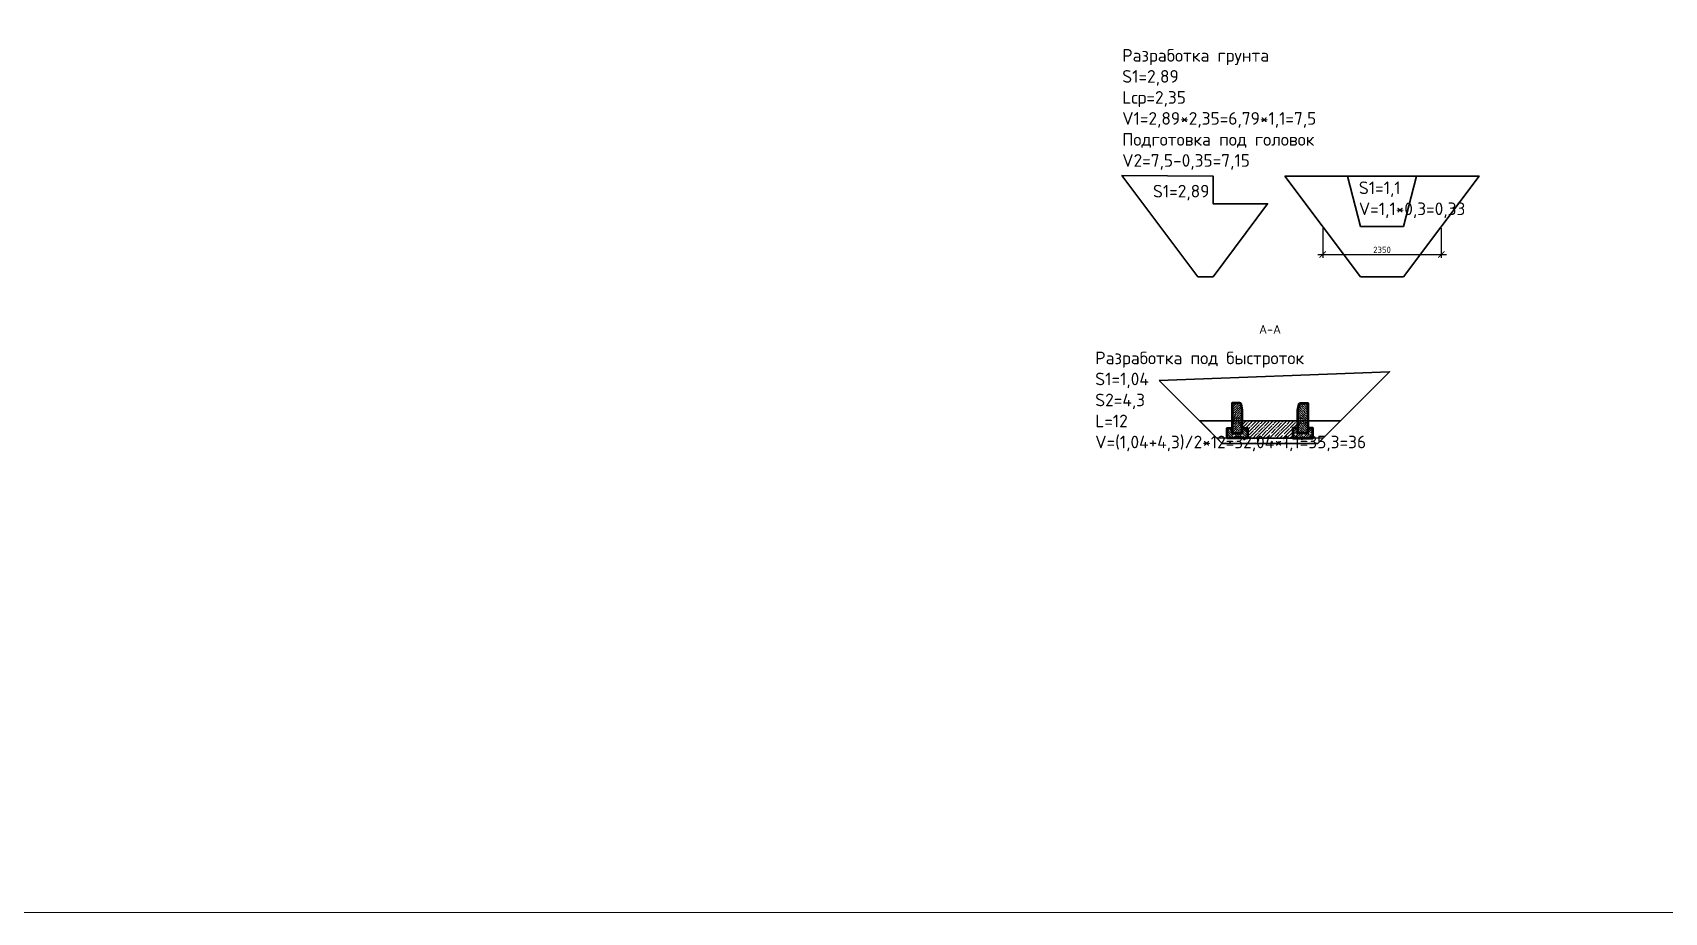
# Model space of a CAD drawing. Header units: millimetres. Extents: x -3202496 to 4385296, y -544754 to -321270.
# Drawn here: x 593660 to 626001, y -426019 to -408570 of the extents above; entities that cross this region are included whole.
import ezdxf

# ---------------------------------------------------------------- set-up
doc = ezdxf.new("R2010")
doc.units = ezdxf.units.MM
doc.header["$PDSIZE"] = 1
doc.layers.get('0').update_dxf_attribs({"lineweight": 0})
doc.layers.get('Defpoints').update_dxf_attribs({"color": 3})
for name, color, linetype, lineweight in [('ГП_искусств сооруж-я_второстепенные', 7, 'Continuous', 25), ('ГП_искусств сооруж-я_основная конструкция', 7, 'Continuous', 50), ('ГП_искусств сооруж-я_основная конструкция 0.3мм', 7, 'Continuous', 30), ('ГП_искусств сооруж-я_текст', 7, 'Continuous', 18), ('ГП_искусств сооруж-я_штриховка', 7, 'Continuous', 9), ('ГП_Расстояние от зд до сетей', 7, 'Continuous', 0)]:
    doc.layers.add(name, color=color, linetype=linetype, lineweight=lineweight)
doc.layers.add('помощь', color=1, linetype='Continuous', lineweight=0, plot=False)
doc.styles.add('ISOCPEUR', font='isocpeur.ttf')
doc.dimstyles.new('SPDS-ISOCUP', dxfattribs={"dimscale": 10, "dimtxt": 2.5, "dimasz": 2.5, "dimexe": 1.25, "dimexo": 0.625, "dimtad": 1, "dimdec": 0, "dimrnd": 0.001, "dimtxsty": 'ISOCPEUR', "dimblk": 'ARCHTICK', "dimcen": 2.5, "dimdle": 2, "dimadec": 0, "dimazin": 2, "dimtfac": 0.75, "dimtdec": 0, "dimtmove": 1, "dimatfit": 3, "dimfxl": 1, "dimtolj": 1, "dimarcsym": 1})

# ---------------------------------------------------------------- blocks, each defined once
blk = doc.blocks.new('11321')
at = {"layer": 'ГП_искусств сооруж-я_штриховка'}
h = blk.add_hatch(dxfattribs=at)
h.set_pattern_fill('ANSI36', color=256, scale=10, angle=90, style=0)
edge = h.paths.add_edge_path()
edge.add_line((-100, 550), (-75, 676))
edge.add_arc((-45, 670), 30, 90, 168.6901, ccw=False)
edge.add_line((-45, 700), (100, 700))
edge.add_line((100, 700), (100, 670))
edge.add_line((100, 670), (100, 550))
edge.add_line((100, 550), (100, 100))
edge.add_line((100, 100), (-100, 100))
edge.add_line((-100, 100), (-100, 550))
h = blk.add_hatch(dxfattribs=at)
h.set_pattern_fill('ANSI35', color=256, scale=10, style=0)
h.set_pattern_definition([(45, (-173910.785, -119788.98), (-44.90128, 44.90128), []), (45, (-173865.883, -119788.98), (-44.90128, 44.90128), [79.375, -15.875, 0, -15.875])])
h.paths.add_polyline_path([(200, 0), (200, 100), (200, 200), (100, 200), (100, 100), (-100, 100), (-100, 200), (-200, 200), (-200, 100), (-200, 0), (-100, 0), (100, 0)])
at = {"layer": 'ГП_искусств сооруж-я_основная конструкция', "ltscale": 10}
blk.add_lwpolyline([(-100, 550), (-75, 676, -0.357511), (-45, 700), (100, 700), (100, 670), (100, 550), (100, 100), (-100, 100)], format="xyb", close=True, dxfattribs=at)
blk.add_lwpolyline([(-100, 100), (-100, 200), (-200, 200), (-200, 100), (-200, 0), (-100, 0), (100, 0), (200, 0), (200, 100), (200, 200), (100, 200), (100, 100), (-100, 100)], close=True, dxfattribs=at)
at = {"layer": 'помощь', "ltscale": 10}
for points in [[(100, 400), (-100, 400)], [(100, 300), (-100, 300)]]:
    blk.add_lwpolyline(points, dxfattribs=at)
blk = doc.blocks.new('_ArchTick')
at = {"color": 0, "linetype": 'ByBlock', "lineweight": 30, "const_width": 0.15}
blk.add_lwpolyline([(-0.5, -0.5), (0.5, 0.5)], dxfattribs=at)
blk = doc.blocks.new('*D108')
at = {"layer": 'Defpoints', "color": 0, "ltscale": 10, "transparency": 16777216}
for p in [(619230, -412415), (621580, -412415), (621580, -412972)]:
    blk.add_point(p, dxfattribs=at)
at = {"layer": 'ГП_Расстояние от зд до сетей', "color": 0, "lineweight": -2, "ltscale": 10, "transparency": 16777216}
for p, q in [((619230, -412446), (619230, -413034)), ((621580, -412446), (621580, -413034)), ((619130, -412972), (621680, -412972))]:
    blk.add_line(p, q, dxfattribs=at)
at = {"layer": 'ГП_Расстояние от зд до сетей', "color": 0, "lineweight": -2, "ltscale": 10, "transparency": 16777216, "xscale": 125, "yscale": 125, "zscale": 125, "rotation": 180}
blk.add_blockref('_ArchTick', (619230, -412972), dxfattribs=at)
at = {"layer": 'ГП_Расстояние от зд до сетей', "color": 0, "lineweight": -2, "ltscale": 10, "transparency": 16777216, "xscale": 125, "yscale": 125, "zscale": 125}
blk.add_blockref('_ArchTick', (621580, -412972), dxfattribs=at)
at = {"layer": 'ГП_Расстояние от зд до сетей', "color": 0, "lineweight": 30, "ltscale": 10, "transparency": 16777216, "insert": (620405, -412878), "char_height": 125, "attachment_point": 5, "style": 'ISOCPEUR'}
blk.add_mtext('\\A1;2350', dxfattribs=at)

msp = doc.modelspace()

# ---------------------------------------------------------------- hatches: boundary and pattern name
at = {"layer": 'ГП_искусств сооруж-я_штриховка', "ltscale": 50}
h = msp.add_hatch(dxfattribs=at)
h.set_pattern_fill('ANSI35', color=256, scale=15)
h.set_pattern_definition([(45, (-1315747.5, 961290.36), (-67.351921, 67.351921), []), (45, (-1315680.15, 961290.36), (-67.351921, 67.351921), [119.0625, -23.8125, 0, -23.8125])])
h.paths.add_polyline_path([(618735.79, -416271.62), (617635.79, -416271.62), (617635.79, -416416.62), (617735.79, -416416.62), (617735.79, -416616.62), (618635.79, -416616.62), (618635.79, -416416.62), (618735.79, -416416.62)])
at = {"layer": 'ГП_искусств сооруж-я_штриховка', "ltscale": 10}
h = msp.add_hatch(dxfattribs=at)
h.set_pattern_fill('AR-CONC', color=256, scale=1.5)
h.set_pattern_definition([(50, (617115.8, -416596.62), (273.277, -23.909), [28.575, -314.325]), (355, (617115.8, -416596.62), (-52.865, 286.585), [22.86, -251.46]), (100.451, (617138.56, -416598.6), (220.412, 262.677), [24.285, -267.135]), (46.184, (617115.8, -416520.42), (406.62, -63.063), [42.86, -471.49]), (96.636, (617149.68, -416525.67), (356.106, 371.14), [36.43, -400.7]), (351.184, (617115.8, -416520.4), (356.11, 371.14), [34.29, -377.19]), (21, (617153.9, -416539.47), (227.422, -153.398), [28.575, -314.325]), (326, (617153.9, -416539.47), (92.703, 276.282), [22.86, -251.46]), (71.451, (617172.84, -416552.25), (320.125, 122.884), [24.285, -267.135]), (37.5, (617115.79, -416596.62), (4.633, 126.8326), [0, -248.412, 0, -255.27, 0, -252.4125]), (7.5, (617115.79, -416596.62), (100.2295, 150.271), [0, -145.542, 0, -242.697, 0, -96.2025]), (327.5, (617030.83, -416596.62), (203.386, -8.593), [0, -95.25, 0, -297.18, 0, -394.335]), (317.5, (616992.73, -416596.62), (222.194, 38.14), [0, -123.825, 0, -197.358, 0, -280.035])])
h.paths.add_polyline_path([(617135.79, -416616.62), (617235.79, -416716.62), (619135.79, -416716.62), (619235.79, -416616.62)])

# ---------------------------------------------------------------- linework, layer by layer
at = {"layer": 'ГП_искусств сооруж-я_второстепенные', "ltscale": 10}
msp.add_lwpolyline([(617135.79, -416616.62), (617235.79, -416716.62), (619135.79, -416716.62), (619235.79, -416616.62)], close=True, dxfattribs=at)
at = {"layer": 'ГП_искусств сооруж-я_основная конструкция 0.3мм'}
msp.add_lwpolyline([(618735.79, -416271.62), (617635.79, -416271.62), (617635.79, -416416.62), (617735.79, -416416.62), (617735.79, -416616.62), (618635.79, -416616.62), (618635.79, -416416.62), (618735.79, -416416.62)], close=True, dxfattribs=at)
at = {"layer": 'помощь', "ltscale": 10}
msp.add_lwpolyline([(499638.67, -387568.75), (651392.15, -387568.75), (651392.15, -426018.62), (499638.67, -426018.62)], close=True, dxfattribs=at)
at = {"layer": 'помощь', "lineweight": 30, "ltscale": 10}
for points in [[(616755.86, -413414.51), (615249.77, -411406.28), (617055.9, -411414.51), (617055.9, -411964.51), (618135.58, -411964.51), (617055.9, -413414.51)], [(618480.01, -411414.51), (619980.01, -413414.51), (620830.01, -413414.51), (622330.01, -411414.51)], [(619720.01, -411414.51), (621090.01, -411414.51), (620830.01, -412414.51), (619980.01, -412414.51)], [(615987.58, -415468.4), (617235.79, -416716.62), (619135.79, -416716.62), (620555.92, -415296.48)], [(616790.79, -416271.62), (617235.79, -416716.62), (619135.79, -416716.62), (619580.79, -416271.62)]]:
    msp.add_lwpolyline(points, close=True, dxfattribs=at)

# ---------------------------------------------------------------- block references
at = {"layer": 'ГП_искусств сооруж-я_основная конструкция', "ltscale": 10, "xscale": -1}
msp.add_blockref('11321', (617535.79, -416616.62), dxfattribs=at)
at = {"layer": 'ГП_искусств сооруж-я_основная конструкция', "ltscale": 10}
msp.add_blockref('11321', (618835.79, -416616.62), dxfattribs=at)

# ---------------------------------------------------------------- texts
at = {"layer": 'ГП_искусств сооруж-я_текст', "linetype": 'Continuous', "ltscale": 1000, "char_height": 250, "width": 5794.6853, "attachment_point": 1, "style": 'ISOCPEUR'}
for s, insert in [('Разработка грунта\\PS1=2,89\\PLср=2,35\\PV1=2,89*2,35=6,79*1,1=7,5\\PПодготовка под головок\\PV2=7,5-0,35=7,15', (615255.23, -408896.48)), ('Разработка под быстроток\\PS1=1,04\\PS2=4,3\\PL=12\\PV=(1,04+4,3)/2*12=32,04*1,1=35,3=36', (614720.15, -414897.4))]:
    msp.add_mtext(s, dxfattribs=dict(at, insert=insert))
at = {"layer": 'ГП_искусств сооруж-я_текст', "color": 7, "insert": (618185.79, -414454.19), "char_height": 175, "width": 4621.4907, "attachment_point": 5, "style": 'ISOCPEUR'}
msp.add_mtext('А-А ', dxfattribs=at)
at = {"layer": 'помощь', "lineweight": 30, "char_height": 250, "width": 1115.625, "attachment_point": 1, "style": 'ISOCPEUR'}
for s, insert in [('S1=2,89\\P', (615863.7, -411589.71)), ('S1=1,1\\PV=1,1*0,3=0,33', (619945.2, -411522.47))]:
    msp.add_mtext(s, dxfattribs=dict(at, insert=insert))

# ---------------------------------------------------------------- dimensions: what is measured, and where the dimension line sits
at = {"layer": 'ГП_Расстояние от зд до сетей', "lineweight": 30, "ltscale": 10}
dim = msp.add_linear_dim(base=(621580.01, -412971.57), p1=(619230.01, -412414.51), p2=(621580.01, -412414.51), dimstyle='SPDS-ISOCUP', override={"dimscale": 50}, dxfattribs=at)
dim.commit()
dim.dimension.update_dxf_attribs({"geometry": '*D108', "text_midpoint": (620405.01, -412877.82)})

doc.saveas('drawing.dxf')
